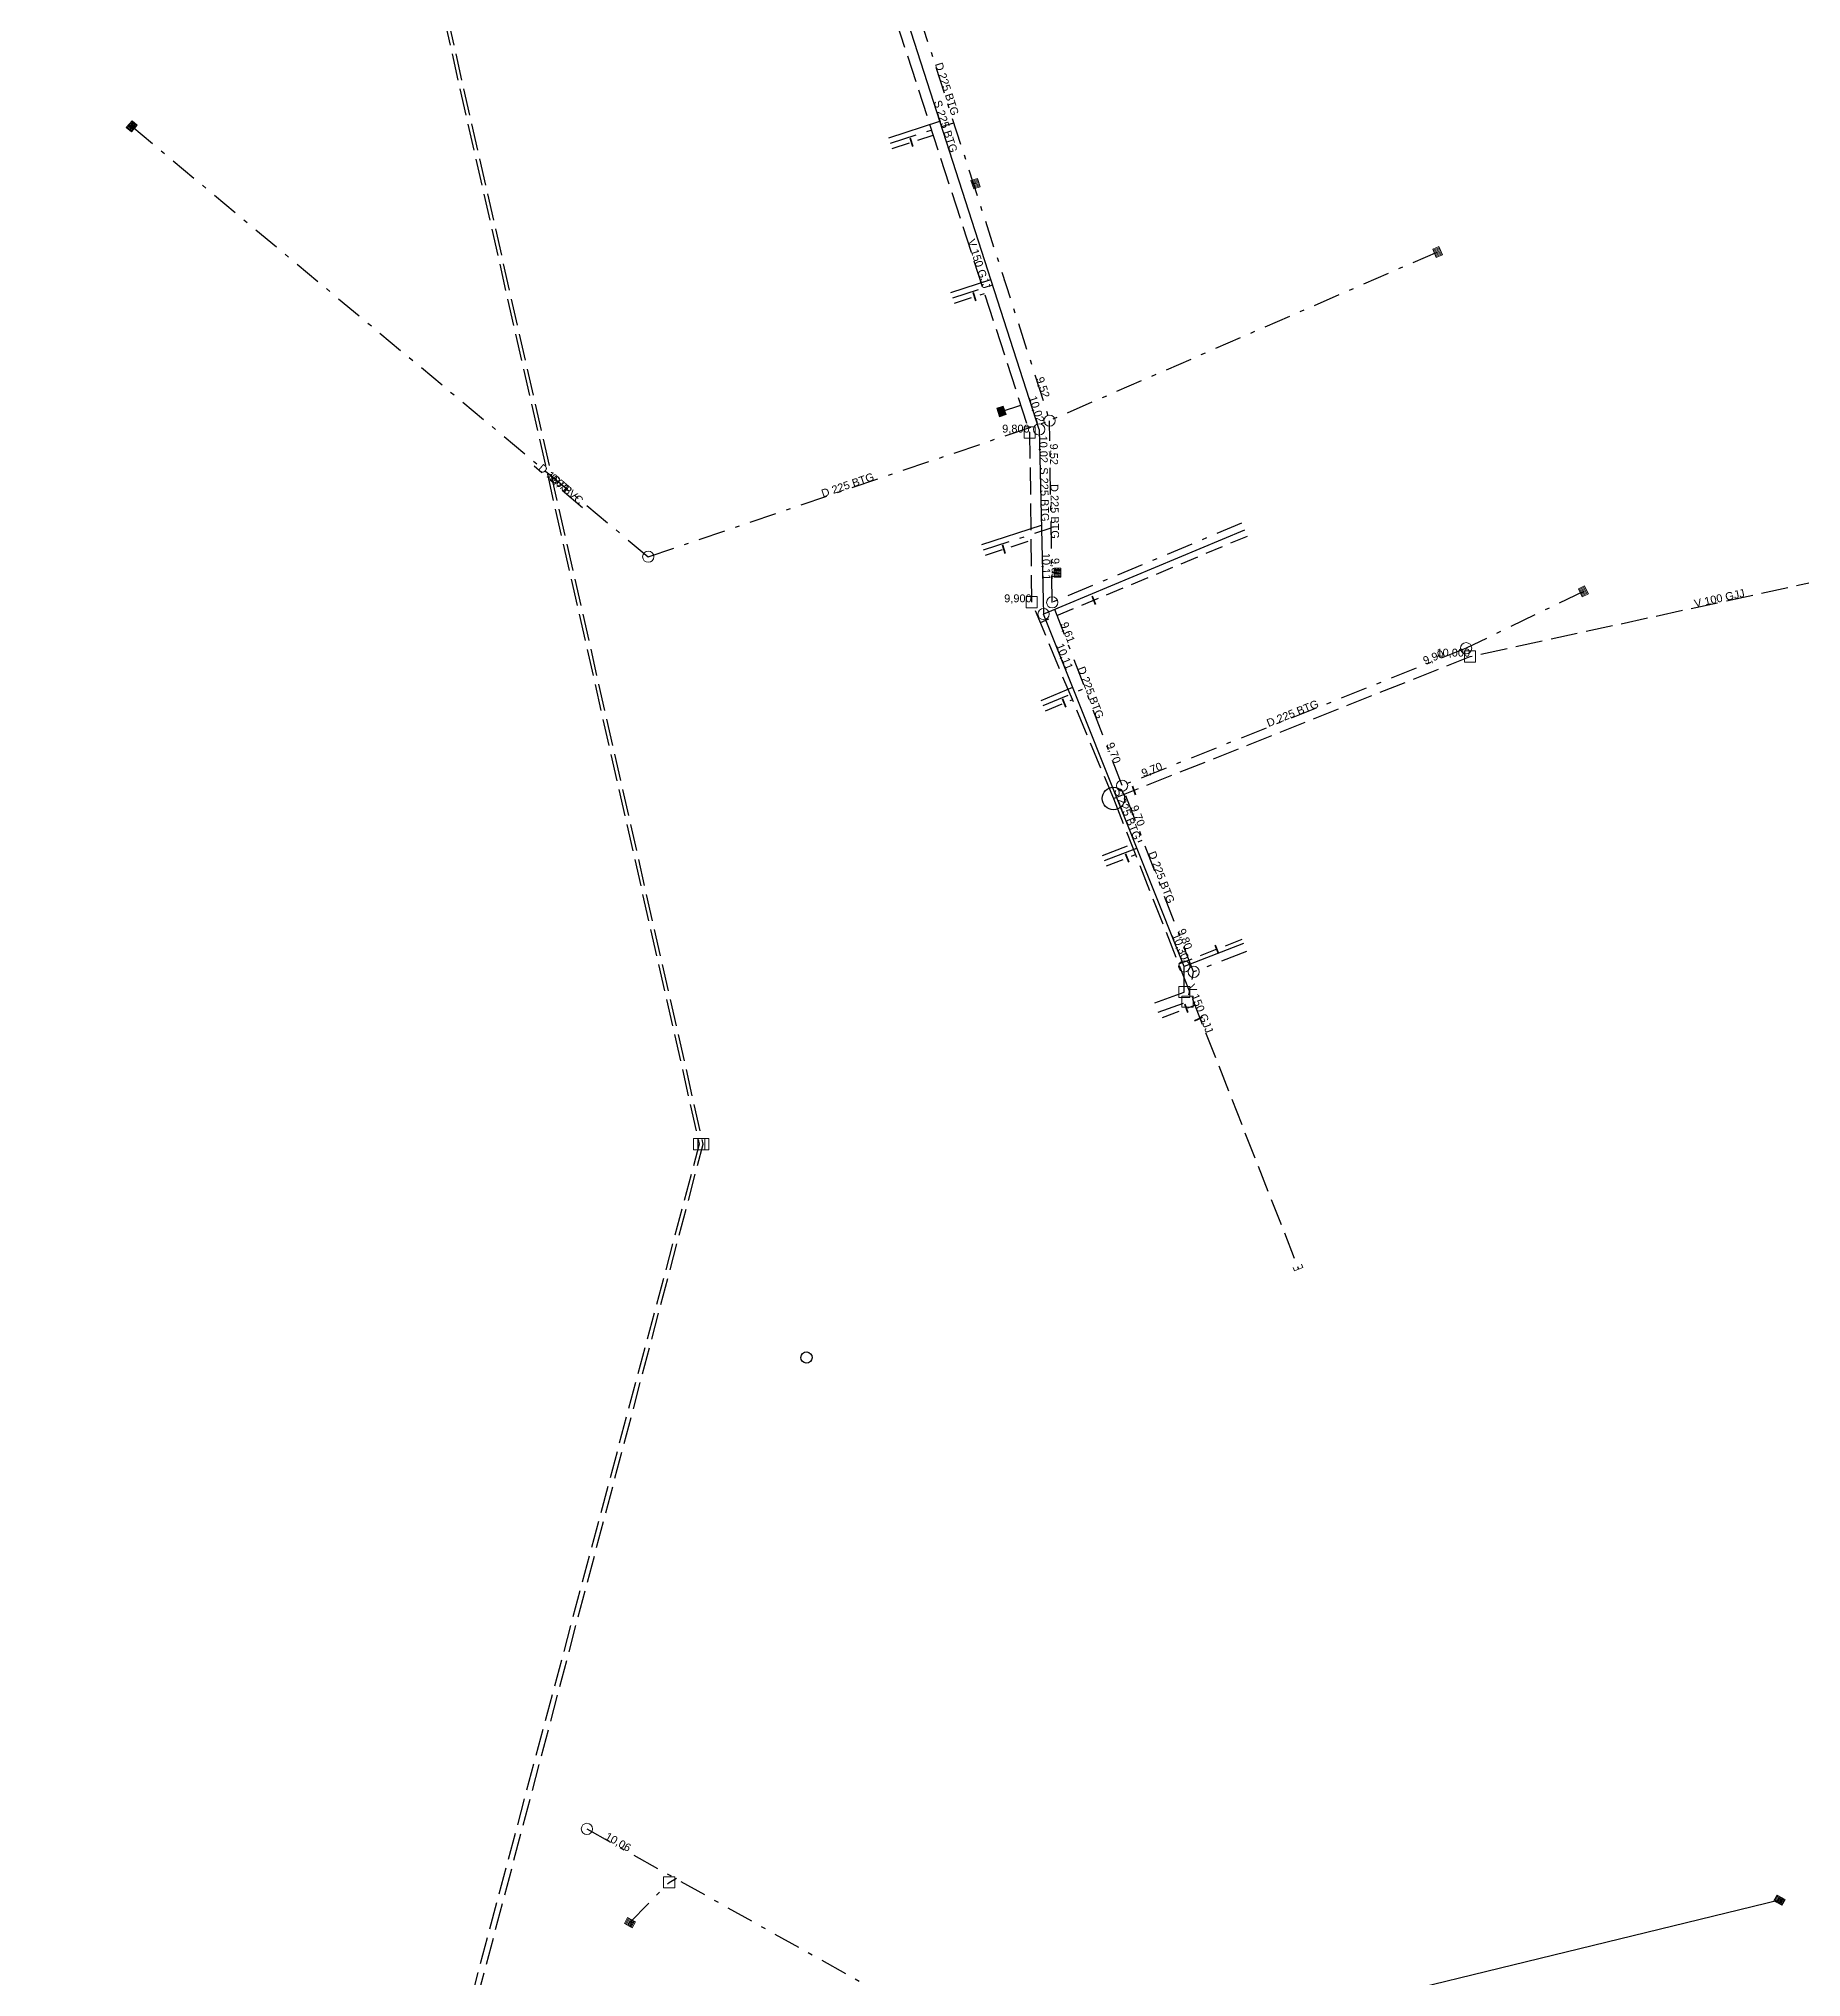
# Model space of a CAD drawing. Header units: metres. Extents: x 119005 to 120452, y 6146783 to 6149515.
# Drawn here: x 119285.7 to 119442.8, y 6148656.6 to 6148829.3 of the extents above; entities that cross this region are included whole.
import ezdxf
from ezdxf.enums import TextEntityAlignment as Align

# ---------------------------------------------------------------- set-up
doc = ezdxf.new("R2010")
doc.units = ezdxf.units.M
doc.header["$LTSCALE"] = 0.4
for name, pattern in [('dränledning', [0]), ('Heldragen__fast_', [0]), ('Heldragen__skalber__', [0]), ('Streck_prick__fast_', [12, 6, -2.5, 1, -2.5]), ('Streckad', [8, 6, -2]), ('Streckad2', [6, 4, -2])]:
    doc.linetypes.add(name, pattern=pattern)
for name, color, linetype in [('AD_LINE', 83, 'Streck_prick__fast_'), ('ADR_LINE', 3, 'dränledning'), ('AV_LINE', 173, 'Heldragen__fast_'), ('D_LINE', 83, 'Streck_prick__fast_'), ('D_TEXT', 7, 'Continuous'), ('DNB_POINT', 83, 'Continuous'), ('DPL_POINT', 83, 'Continuous'), ('DRB_POINT', 83, 'Continuous'), ('P_POINT', 243, 'Continuous'), ('S_LINE', 243, 'Heldragen__fast_'), ('S_TEXT', 7, 'Continuous'), ('SD_LINE', 83, 'Streck_prick__fast_'), ('SNB_POINT', 243, 'Continuous'), ('SPL_POINT', 243, 'Continuous'), ('SS_LINE', 243, 'Heldragen__fast_'), ('SV_LINE', 173, 'Streckad2'), ('V_LINE', 173, 'Streckad'), ('V_TEXT', 7, 'Continuous'), ('VAG_POINT', 173, 'Continuous'), ('VAV_POINT', 173, 'Continuous'), ('VBP_POINT', 173, 'Continuous'), ('VPL_POINT', 173, 'Continuous'), ('VPL_TEXT', 173, 'Continuous'), ('VPP_POINT', 173, 'Continuous'), ('VSV_POINT', 173, 'Continuous')]:
    doc.layers.add(name, color=color, linetype=linetype)
doc.styles.add('Standard_CAD', font='ARIAL.TTF', dxfattribs={"height": 0.2})

# ---------------------------------------------------------------- blocks, each defined once
blk = doc.blocks.new('NB')
at = {"color": 0, "linetype": 'Heldragen__skalber__', "lineweight": 0}
blk.add_circle((0, 0), 0.5, dxfattribs=at)
blk = doc.blocks.new('Rektangel')
at = {"color": 0, "linetype": 'Heldragen__skalber__', "lineweight": 0, "flags": 128}
blk.add_lwpolyline([(-0.5, -0.5), (-0.5, 0.5), (0.5, 0.5), (0.5, -0.5), (-0.5, -0.5)], dxfattribs=at)
blk = doc.blocks.new('DRB')
blk.add_hatch(color=0).paths.add_polyline_path([(0.3, 0.3), (0.3, -0.3)], flags=0)
at = {"color": 0, "linetype": 'Heldragen__skalber__', "lineweight": 0, "flags": 128}
for points in [[(-0.4, -0.3), (-0.4, 0.3), (0.4, 0.3), (0.4, -0.3), (-0.4, -0.3)], [(-0.3, 0.3), (-0.3, -0.3)], [(-0.2, 0.3), (-0.2, -0.3)], [(-0.1, 0.3), (-0.1, -0.3)], [(0, 0.3), (0, -0.3)], [(0.1, 0.3), (0.1, -0.3)], [(0.2, 0.3), (0.2, -0.3)], [(0.3, 0.3), (0.3, -0.3), (0.3, 0.3)]]:
    blk.add_lwpolyline(points, dxfattribs=at)
blk = doc.blocks.new('Cirkel')
blk.add_ellipse((0, 0), major_axis=(0.5, 0), ratio=1)
blk = doc.blocks.new('Propp')
at = {"color": 0, "linetype": 'Heldragen__skalber__', "lineweight": 9, "flags": 128}
blk.add_lwpolyline([(-0.4, -0.3), (-0.4, 0), (0.4, 0), (0.4, -0.3)], dxfattribs=at)
blk = doc.blocks.new('Ventil')
at = {"color": 0, "linetype": 'Heldragen__skalber__', "lineweight": 35, "flags": 128}
blk.add_lwpolyline([(-0.4, 0), (0.4, 0)], dxfattribs=at)
blk = doc.blocks.new('VBP')
blk.add_hatch(color=0).paths.add_polyline_path([(0.4, -0.3), (-0.4, -0.3), (-0.4, 0.3), (0.4, 0.3)], flags=0)
at = {"color": 0, "linetype": 'Heldragen__skalber__', "lineweight": 0, "flags": 128}
blk.add_lwpolyline([(0.4, -0.3), (-0.4, -0.3), (-0.4, 0.3), (0.4, 0.3), (0.4, -0.3)], dxfattribs=at)

msp = doc.modelspace()

# ---------------------------------------------------------------- linework, layer by layer
at = {"layer": 'AD_LINE', "flags": 128}
for points in [[(119293.95, 6148821.52), (119339.99, 6148783.17)], [(119369.17, 6148816.41), (119368.99, 6148816.35)], [(119410.36, 6148810.32), (119375.77, 6148795.29)], [(119376.47, 6148781.74), (119375.96, 6148781.74)], [(119423.35, 6148780.08), (119412.9, 6148775.01)], [(119338.36, 6148661.46), (119341.85, 6148665.05), (119342.51, 6148665.41)]]:
    msp.add_lwpolyline(points, dxfattribs=at)
at = {"layer": 'ADR_LINE', "flags": 128}
msp.add_lwpolyline([(119440.83, 6148663.46), (119382.57, 6148649.26)], dxfattribs=at)
at = {"layer": 'AV_LINE', "flags": 128}
msp.add_lwpolyline([(119371.48, 6148796.12), (119373.2, 6148796.68)], dxfattribs=at)
at = {"layer": 'D_LINE', "flags": 128}
for points in [[(119356.8, 6148854.2), (119375.77, 6148795.29)], [(119339.99, 6148783.17), (119375.77, 6148795.29)], [(119376, 6148779.1), (119375.77, 6148795.29)], [(119334.14, 6148787.51), (119329.82, 6148791.23)], [(119382.23, 6148762.77), (119376, 6148779.1)], [(119412.9, 6148775.01), (119382.23, 6148762.77)], [(119388.61, 6148746.18), (119382.23, 6148762.77)], [(119334.52, 6148669.81), (119399.99, 6148633.22)]]:
    msp.add_lwpolyline(points, dxfattribs=at)
at = {"layer": 'S_LINE', "flags": 128}
for points in [[(119374.84, 6148794.51), (119356.02, 6148852.91)], [(119374.84, 6148794.51), (119375.23, 6148778.06)], [(119387.77, 6148746.66), (119375.23, 6148778.06)]]:
    msp.add_lwpolyline(points, dxfattribs=at)
at = {"layer": 'SD_LINE', "flags": 128}
for points in [[(119361.59, 6148820.01), (119367.22, 6148821.84)], [(119367.14, 6148806.24), (119371.76, 6148807.74)], [(119392.89, 6148786.15), (119376, 6148779.1)], [(119369.89, 6148783.77), (119375.9, 6148785.74)], [(119375.2, 6148769.9), (119378.92, 6148771.45)], [(119380.48, 6148756.55), (119384.09, 6148757.94)], [(119393.33, 6148748), (119388.61, 6148746.18)], [(119385.44, 6148742.58), (119388.06, 6148743.52), (119388.61, 6148746.18)]]:
    msp.add_lwpolyline(points, dxfattribs=at)
at = {"layer": 'SS_LINE', "flags": 128}
for points in [[(119361.44, 6148820.49), (119365.99, 6148821.97)], [(119366.98, 6148806.71), (119370.54, 6148807.87)], [(119369.74, 6148784.25), (119375.04, 6148785.99)], [(119393.15, 6148785.54), (119375.23, 6148778.06)], [(119375.01, 6148770.36), (119377.83, 6148771.54)], [(119380.66, 6148756.09), (119383.56, 6148757.21)], [(119393.06, 6148748.7), (119387.77, 6148746.66)], [(119385.16, 6148743.42), (119387.78, 6148744.38), (119387.77, 6148746.66)]]:
    msp.add_lwpolyline(points, dxfattribs=at)
at = {"layer": 'SV_LINE', "flags": 128}
for points in [[(119361.75, 6148819.54), (119365.39, 6148820.72)], [(119367.29, 6148805.76), (119369.97, 6148806.63)], [(119370.05, 6148783.3), (119374.1, 6148784.63)], [(119393.38, 6148784.98), (119374.93, 6148777.29)], [(119375.4, 6148769.44), (119377.79, 6148770.43)], [(119380.84, 6148755.62), (119383.43, 6148756.62)], [(119392.92, 6148749.05), (119387.27, 6148746.87)], [(119385.84, 6148742.11), (119388.71, 6148743.22)]]:
    msp.add_lwpolyline(points, dxfattribs=at)
at = {"layer": 'V_LINE', "flags": 128}
for points in [[(119004.61, 6149515.04), (119028.7, 6149480.24), (119038.78, 6149436.47), (119050.06, 6149383.53), (119055.3, 6149361.6), (119056.56, 6149357.25), (119070.32, 6149311.29), (119078.19, 6149308.94), (119086.24, 6149309.07), (119091.29, 6149309.92), (119121.41, 6149315.9), (119122.59, 6149315.18), (119149.3, 6149214.29), (119135.75, 6149185.6), (119182.93, 6149075.31), (119258.92, 6148953.78), (119287.27, 6148934.4), (119314.13, 6148864.87), (119344.54, 6148730.83), (119317.87, 6148631.05), (119276.53, 6148558.1), (119273.82, 6148551.46), (119273.83, 6148549.58), (119277, 6148540.63), (119346, 6148414.01), (119346.29, 6148413.49), (119419.77, 6148286.07), (119566.38, 6148045.9), (119594.94, 6147999.31), (119603.58, 6147985.48), (119645.01, 6147923.87), (119686.24, 6147863.43), (119757.09, 6147760.23), (119760.04, 6147755.94), (119843.7, 6147634.12), (119865.01, 6147598.47), (119885.58, 6147564.18), (119895.8, 6147547.1), (119916.25, 6147512.95), (119945.2, 6147465.62), (120033.72, 6147346.13), (120104.42, 6147250.61), (120314.14, 6146966.06), (120450.37, 6146783.1), (120450.7, 6146782.65)], [(120451.65, 6146782.97), (120451.59, 6146783.06), (120450.84, 6146783.97), (120314.65, 6146966.6), (120104.98, 6147251.13), (120034.35, 6147346.46), (119945.74, 6147466.1), (119916.87, 6147513.29), (119896.5, 6147547.53), (119886.39, 6147564.5), (119865.75, 6147598.85), (119844.61, 6147634.07), (119760.63, 6147756.44), (119757.68, 6147760.65), (119686.93, 6147863.84), (119686.58, 6147864.23), (119645.61, 6147924.26), (119604.28, 6147985.55), (119595.57, 6147999.54), (119567.1, 6148046.18), (119420.5, 6148286.45), (119346.95, 6148414), (119346.61, 6148414.37), (119277.36, 6148540.77), (119274.22, 6148549.52), (119274.2, 6148551.51), (119276.88, 6148557.91), (119318.43, 6148630.77), (119344.9, 6148730.82), (119314.46, 6148864.98), (119287.55, 6148934.64), (119259.2, 6148954.09), (119183.79, 6149075.68), (119137.3, 6149184.14)], [(119355.19, 6148852.15), (119373.99, 6148794.23), (119374.17, 6148779.11), (119381.46, 6148761.62)], [(119381.46, 6148761.62), (119413.25, 6148774.27), (119446.62, 6148781.53), (119493.74, 6148799.05)], [(119381.46, 6148761.62), (119397.97, 6148719.7)]]:
    msp.add_lwpolyline(points, dxfattribs=at)

# ---------------------------------------------------------------- block references
at = {"layer": 'DNB_POINT'}
for p in [(119375.77, 6148795.29), (119339.99, 6148783.17), (119376, 6148779.1), (119412.9, 6148775.01), (119382.23, 6148762.77), (119388.61, 6148746.18), (119334.52, 6148669.81)]:
    msp.add_blockref('NB', p, dxfattribs=at)
at = {"layer": 'DPL_POINT'}
for p in [(119388.06, 6148743.52), (119341.85, 6148665.05)]:
    msp.add_blockref('Rektangel', p, dxfattribs=at)
at = {"layer": 'DRB_POINT'}
for p, rotation in [((119293.95, 6148821.52), 230.1620340454044), ((119369.17, 6148816.41), 107.8699222526814), ((119410.36, 6148810.32), 113.4390720213531), ((119376.47, 6148781.74), 90.80723911368554), ((119423.35, 6148780.08), 115.816846871146), ((119440.83, 6148663.46), 330.664560889302), ((119338.36, 6148661.46), 331.5984820953653)]:
    msp.add_blockref('DRB', p, dxfattribs=dict(at, rotation=rotation))
at = {"layer": 'P_POINT', "rotation": 358.22837484}
msp.add_blockref('Cirkel', (119354.1, 6148711.81), dxfattribs=at)
at = {"layer": 'SNB_POINT'}
for p in [(119374.84, 6148794.51), (119375.23, 6148778.06), (119387.77, 6148746.66)]:
    msp.add_blockref('NB', p, dxfattribs=at)
at = {"layer": 'SPL_POINT'}
msp.add_blockref('Rektangel', (119387.78, 6148744.38), dxfattribs=at)
at = {"layer": 'VAG_POINT', "xscale": 2, "yscale": 2}
msp.add_blockref('Cirkel', (119381.46, 6148761.62), dxfattribs=at)
at = {"layer": 'VAV_POINT'}
for p, rotation in [((119383.3, 6148762.34), 288.5848215415088), ((119389.04, 6148741.97), 23.85137357460348)]:
    msp.add_blockref('Ventil', p, dxfattribs=dict(at, rotation=rotation))
at = {"layer": 'VBP_POINT', "rotation": 287.9390981063966}
msp.add_blockref('VBP', (119371.48, 6148796.12), dxfattribs=at)
at = {"layer": 'VPL_POINT'}
for p in [(119373.99, 6148794.23), (119374.17, 6148779.11), (119413.25, 6148774.27), (119344.54, 6148730.83), (119344.9, 6148730.82)]:
    msp.add_blockref('Rektangel', p, dxfattribs=at)
at = {"layer": 'VPP_POINT', "rotation": 201.7834344525747}
msp.add_blockref('Propp', (119397.97, 6148719.7), dxfattribs=at)
at = {"layer": 'VSV_POINT'}
for p, rotation in [((119363.45, 6148820.09), 287.9448276843479), ((119369.08, 6148806.34), 287.9448276843479), ((119371.69, 6148783.84), 288.1052558669845), ((119379.72, 6148779.28), 112.5910944845594), ((119377.07, 6148770.13), 292.6087041367128), ((119382.69, 6148756.33), 291.0731772457622), ((119390.68, 6148748.19), 111.0555675936088), ((119387.96, 6148742.93), 291.0617180898596)]:
    msp.add_blockref('Ventil', p, dxfattribs=dict(at, rotation=rotation))

# ---------------------------------------------------------------- texts
at = {"layer": 'D_TEXT', "style": 'Standard_CAD'}
for s, rotation, p in [('D 225 BTG', -72.1438, (119366.29, 6148824.74)), ('9,52', -72.1438, (119374.85, 6148798.15)), ('9,52', -89.2124, (119375.81, 6148792.29)), ('D 160 PVC', -40.7707, (119331.98, 6148789.37)), ('9,75', -40.7707, (119331.87, 6148789.47)), ('9,78', -40.7707, (119332.1, 6148789.27)), ('D 225 BTG', 18.7143, (119357.88, 6148789.23)), ('D 225 BTG', -89.2124, (119375.88, 6148787.2)), ('9,61', -89.2124, (119375.95, 6148782.1)), ('9,61', -69.1152, (119377.07, 6148776.3)), ('9,90', 21.7624, (119410.11, 6148773.9)), ('D 225 BTG', -69.1152, (119379.11, 6148770.94)), ('D 225 BTG', 21.7624, (119397.56, 6148768.89)), ('9,70', -69.1152, (119381.16, 6148765.57)), ('9,70', 21.7624, (119385.01, 6148763.88)), ('9,70', -68.95, (119383.31, 6148759.97)), ('D 225 BTG', -68.95, (119385.42, 6148754.48)), ('9,80', -68.95, (119387.53, 6148748.98)), ('10,06', -29.1998, (119337.14, 6148668.34))]:
    msp.add_text(s, height=0.7, rotation=rotation, dxfattribs=at).set_placement(p, align=Align.CENTER)
at = {"layer": 'S_TEXT', "style": 'Standard_CAD'}
for s, rotation, p in [('S 225 BTG', -72.1315, (119365.43, 6148823.71)), ('10,02', -72.1315, (119373.92, 6148797.37)), ('10,11', -68.2219, (119376.34, 6148775.28)), ('S 225 BTG', -68.2219, (119381.5, 6148762.36)), ('10,30', -68.2219, (119386.66, 6148749.45))]:
    msp.add_text(s, height=0.7, rotation=rotation, dxfattribs=at).set_placement(p)
for s, p in [('10,02', (119374.91, 6148791.51)), ('S 225 BTG', (119375.03, 6148786.29)), ('10,11', (119375.16, 6148781.06))]:
    msp.add_text(s, height=0.7, rotation=-88.6704, dxfattribs=at).set_placement(p, align=Align.RIGHT)
at = {"layer": 'V_TEXT', "style": 'Standard_CAD'}
for s, rotation, p in [('V 150 GJJ', -72.0135, (119369.85, 6148806.99)), ('V 100 GJJ', 12.2815, (119437.78, 6148779.61)), ('V 150 GJJ', -68.5093, (119389.72, 6148740.66))]:
    msp.add_text(s, height=0.7, rotation=rotation, dxfattribs=at).set_placement(p, align=Align.RIGHT)
at = {"layer": 'VPL_TEXT', "style": 'Standard_CAD'}
for s, p in [('9,800', (119373.99, 6148794.23)), ('9,900', (119374.17, 6148779.11)), ('10,000', (119413.25, 6148774.27))]:
    msp.add_text(s, height=0.7, dxfattribs=at).set_placement(p, align=Align.RIGHT)

doc.saveas('drawing.dxf')
